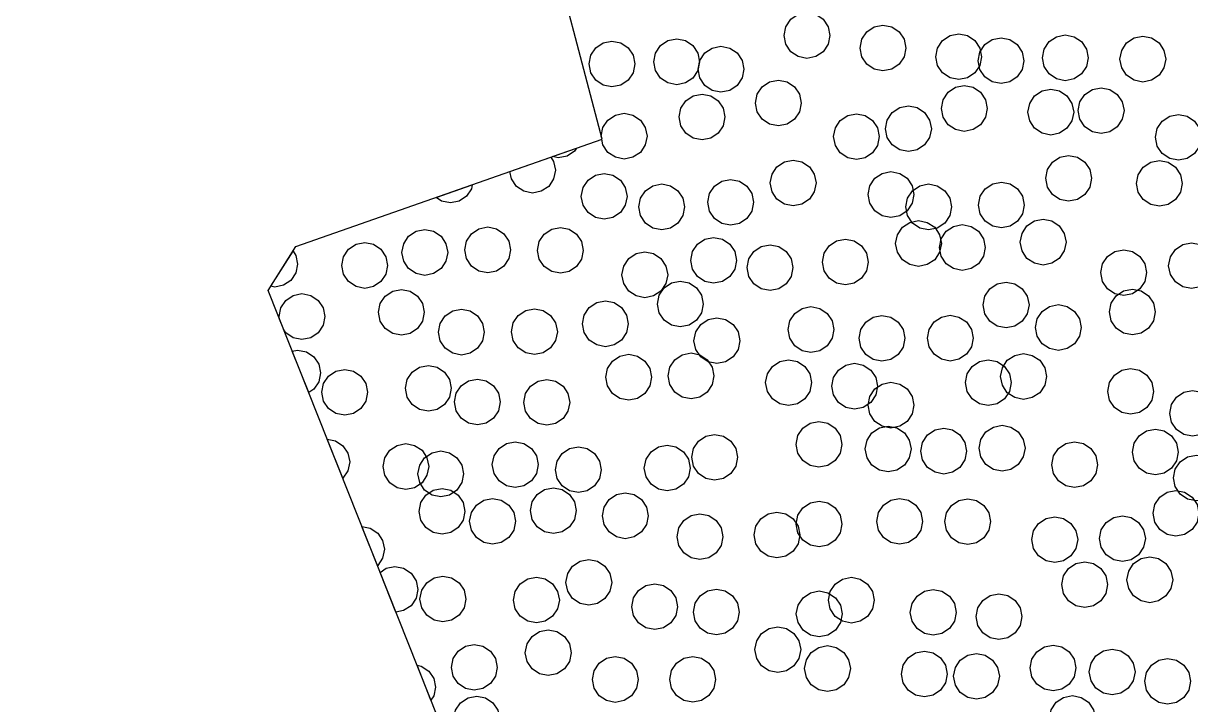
# Model space of a CAD drawing. Header units: millimetres. Extents: x 2 to 154, y 0 to 88.
# Drawn here: x 95.61 to 116.02, y 43.18 to 55.08 of the extents above; entities that cross this region are included whole.
import ezdxf

# ---------------------------------------------------------------- set-up
doc = ezdxf.new("R2010")
doc.units = ezdxf.units.MM
doc.layers.add('BORDER', color=3, linetype='Continuous')

msp = doc.modelspace()

# ---------------------------------------------------------------- linework, layer by layer
for points in [[(109.68, 54.716), (109.594, 54.586), (109.464, 54.499), (109.311, 54.469), (109.158, 54.499), (109.028, 54.586), (108.941, 54.716), (108.911, 54.869), (108.941, 55.022), (109.028, 55.152), (109.158, 55.239), (109.311, 55.269), (109.464, 55.239), (109.594, 55.152), (109.68, 55.022), (109.711, 54.869), (109.68, 54.716)], [(111.008, 54.497), (110.922, 54.367), (110.792, 54.28), (110.639, 54.25), (110.486, 54.28), (110.356, 54.367), (110.269, 54.497), (110.239, 54.65), (110.269, 54.803), (110.356, 54.933), (110.486, 55.019), (110.639, 55.05), (110.792, 55.019), (110.922, 54.933), (111.008, 54.803), (111.039, 54.65), (111.008, 54.497)], [(106.271, 54.218), (106.185, 54.088), (106.055, 54.001), (105.902, 53.971), (105.749, 54.001), (105.619, 54.088), (105.532, 54.218), (105.502, 54.371), (105.532, 54.524), (105.619, 54.654), (105.749, 54.74), (105.902, 54.771), (106.055, 54.74), (106.185, 54.654), (106.271, 54.524), (106.302, 54.371), (106.271, 54.218)], [(107.404, 54.256), (107.317, 54.126), (107.187, 54.04), (107.034, 54.009), (106.881, 54.04), (106.751, 54.126), (106.665, 54.256), (106.634, 54.409), (106.665, 54.562), (106.751, 54.692), (106.881, 54.779), (107.034, 54.809), (107.187, 54.779), (107.317, 54.692), (107.404, 54.562), (107.434, 54.409), (107.404, 54.256)], [(112.334, 54.344), (112.248, 54.214), (112.118, 54.127), (111.965, 54.097), (111.812, 54.127), (111.682, 54.214), (111.595, 54.344), (111.565, 54.497), (111.595, 54.65), (111.682, 54.779), (111.812, 54.866), (111.965, 54.897), (112.118, 54.866), (112.248, 54.779), (112.334, 54.65), (112.365, 54.497), (112.334, 54.344)], [(113.074, 54.273), (112.987, 54.144), (112.858, 54.057), (112.705, 54.027), (112.551, 54.057), (112.422, 54.144), (112.335, 54.273), (112.305, 54.427), (112.335, 54.58), (112.422, 54.709), (112.551, 54.796), (112.705, 54.827), (112.858, 54.796), (112.987, 54.709), (113.074, 54.58), (113.105, 54.427), (113.074, 54.273)], [(114.197, 54.326), (114.111, 54.196), (113.981, 54.109), (113.828, 54.079), (113.675, 54.109), (113.545, 54.196), (113.458, 54.326), (113.428, 54.479), (113.458, 54.632), (113.545, 54.762), (113.675, 54.848), (113.828, 54.879), (113.981, 54.848), (114.111, 54.762), (114.197, 54.632), (114.228, 54.479), (114.197, 54.326)], [(115.553, 54.303), (115.466, 54.173), (115.336, 54.086), (115.183, 54.056), (115.03, 54.086), (114.9, 54.173), (114.813, 54.303), (114.783, 54.456), (114.813, 54.609), (114.9, 54.739), (115.03, 54.826), (115.183, 54.856), (115.336, 54.826), (115.466, 54.739), (115.553, 54.609), (115.583, 54.456), (115.553, 54.303)], [(108.178, 54.127), (108.091, 53.997), (107.961, 53.91), (107.808, 53.88), (107.655, 53.91), (107.525, 53.997), (107.439, 54.127), (107.408, 54.28), (107.439, 54.433), (107.525, 54.563), (107.655, 54.649), (107.808, 54.68), (107.961, 54.649), (108.091, 54.563), (108.178, 54.433), (108.208, 54.28), (108.178, 54.127)], [(109.181, 53.536), (109.094, 53.406), (108.964, 53.32), (108.811, 53.289), (108.658, 53.32), (108.528, 53.406), (108.442, 53.536), (108.411, 53.689), (108.442, 53.842), (108.528, 53.972), (108.658, 54.059), (108.811, 54.089), (108.964, 54.059), (109.094, 53.972), (109.181, 53.842), (109.211, 53.689), (109.181, 53.536)], [(112.431, 53.44), (112.345, 53.31), (112.215, 53.224), (112.062, 53.193), (111.909, 53.224), (111.779, 53.31), (111.692, 53.44), (111.662, 53.593), (111.692, 53.746), (111.779, 53.876), (111.909, 53.963), (112.062, 53.993), (112.215, 53.963), (112.345, 53.876), (112.431, 53.746), (112.462, 53.593), (112.431, 53.44)], [(113.944, 53.376), (113.857, 53.247), (113.727, 53.16), (113.574, 53.129), (113.421, 53.16), (113.291, 53.247), (113.205, 53.376), (113.174, 53.529), (113.205, 53.682), (113.291, 53.812), (113.421, 53.899), (113.574, 53.929), (113.727, 53.899), (113.857, 53.812), (113.944, 53.682), (113.974, 53.529), (113.944, 53.376)], [(114.824, 53.404), (114.737, 53.275), (114.607, 53.188), (114.454, 53.157), (114.301, 53.188), (114.171, 53.275), (114.084, 53.404), (114.054, 53.557), (114.084, 53.71), (114.171, 53.84), (114.301, 53.927), (114.454, 53.957), (114.607, 53.927), (114.737, 53.84), (114.824, 53.71), (114.854, 53.557), (114.824, 53.404)], [(107.845, 53.293), (107.759, 53.163), (107.629, 53.076), (107.476, 53.046), (107.323, 53.076), (107.193, 53.163), (107.106, 53.293), (107.076, 53.446), (107.106, 53.599), (107.193, 53.729), (107.323, 53.815), (107.476, 53.846), (107.629, 53.815), (107.759, 53.729), (107.845, 53.599), (107.876, 53.446), (107.845, 53.293)], [(105.729, 53.057), (105.715, 53.111), (105.745, 53.262), (105.832, 53.392), (105.962, 53.479), (106.115, 53.509), (106.268, 53.479), (106.398, 53.392), (106.484, 53.262), (106.515, 53.109), (106.484, 52.956), (106.398, 52.826), (106.268, 52.74), (106.115, 52.709), (105.962, 52.74), (105.832, 52.826), (105.745, 52.956), (105.725, 53.056), (105.729, 53.057)], [(110.546, 52.948), (110.459, 52.818), (110.329, 52.732), (110.176, 52.701), (110.023, 52.732), (109.893, 52.818), (109.807, 52.948), (109.776, 53.101), (109.807, 53.254), (109.893, 53.384), (110.023, 53.471), (110.176, 53.501), (110.329, 53.471), (110.459, 53.384), (110.546, 53.254), (110.576, 53.101), (110.546, 52.948)], [(111.455, 53.086), (111.368, 52.957), (111.239, 52.87), (111.086, 52.839), (110.932, 52.87), (110.803, 52.957), (110.716, 53.086), (110.686, 53.239), (110.716, 53.392), (110.803, 53.522), (110.932, 53.609), (111.086, 53.639), (111.239, 53.609), (111.368, 53.522), (111.455, 53.392), (111.486, 53.239), (111.455, 53.086)], [(116.175, 52.937), (116.089, 52.807), (115.959, 52.72), (115.806, 52.69), (115.653, 52.72), (115.523, 52.807), (115.436, 52.937), (115.406, 53.09), (115.436, 53.243), (115.523, 53.373), (115.653, 53.459), (115.806, 53.49), (115.959, 53.459), (116.089, 53.373), (116.175, 53.243), (116.206, 53.09), (116.175, 52.937)], [(105.281, 52.9), (105.247, 52.849), (105.117, 52.762), (104.964, 52.732), (104.861, 52.753), (105.281, 52.9)], [(104.833, 52.743), (104.882, 52.669), (104.913, 52.516), (104.882, 52.363), (104.796, 52.233), (104.666, 52.146), (104.513, 52.116), (104.36, 52.146), (104.23, 52.233), (104.143, 52.363), (104.118, 52.492), (104.833, 52.743)], [(109.439, 52.139), (109.353, 52.009), (109.223, 51.923), (109.07, 51.892), (108.917, 51.923), (108.787, 52.009), (108.7, 52.139), (108.67, 52.292), (108.7, 52.445), (108.787, 52.575), (108.917, 52.662), (109.07, 52.692), (109.223, 52.662), (109.353, 52.575), (109.439, 52.445), (109.47, 52.292), (109.439, 52.139)], [(114.254, 52.22), (114.168, 52.091), (114.038, 52.004), (113.885, 51.973), (113.732, 52.004), (113.602, 52.091), (113.515, 52.22), (113.485, 52.373), (113.515, 52.527), (113.602, 52.656), (113.732, 52.743), (113.885, 52.773), (114.038, 52.743), (114.168, 52.656), (114.254, 52.527), (114.285, 52.373), (114.254, 52.22)], [(115.842, 52.131), (115.756, 52.001), (115.626, 51.915), (115.473, 51.884), (115.32, 51.915), (115.19, 52.001), (115.103, 52.131), (115.073, 52.284), (115.103, 52.437), (115.19, 52.567), (115.32, 52.654), (115.473, 52.684), (115.626, 52.654), (115.756, 52.567), (115.842, 52.437), (115.873, 52.284), (115.842, 52.131)], [(106.135, 51.904), (106.049, 51.774), (105.919, 51.688), (105.766, 51.657), (105.613, 51.688), (105.483, 51.774), (105.396, 51.904), (105.366, 52.057), (105.396, 52.21), (105.483, 52.34), (105.613, 52.427), (105.766, 52.457), (105.919, 52.427), (106.049, 52.34), (106.135, 52.21), (106.166, 52.057), (106.135, 51.904)], [(111.15, 51.937), (111.063, 51.807), (110.933, 51.72), (110.78, 51.69), (110.627, 51.72), (110.497, 51.807), (110.411, 51.937), (110.38, 52.09), (110.411, 52.243), (110.497, 52.373), (110.627, 52.459), (110.78, 52.49), (110.933, 52.459), (111.063, 52.373), (111.15, 52.243), (111.18, 52.09), (111.15, 51.937)], [(103.46, 52.262), (103.446, 52.191), (103.36, 52.061), (103.23, 51.975), (103.077, 51.944), (102.924, 51.975), (102.827, 52.039), (103.46, 52.262)], [(107.14, 51.721), (107.054, 51.591), (106.924, 51.505), (106.771, 51.474), (106.618, 51.505), (106.488, 51.591), (106.401, 51.721), (106.371, 51.874), (106.401, 52.027), (106.488, 52.157), (106.618, 52.244), (106.771, 52.274), (106.924, 52.244), (107.054, 52.157), (107.14, 52.027), (107.171, 51.874), (107.14, 51.721)], [(108.345, 51.801), (108.259, 51.671), (108.129, 51.585), (107.976, 51.554), (107.823, 51.585), (107.693, 51.671), (107.606, 51.801), (107.576, 51.954), (107.606, 52.107), (107.693, 52.237), (107.823, 52.324), (107.976, 52.354), (108.129, 52.324), (108.259, 52.237), (108.345, 52.107), (108.376, 51.954), (108.345, 51.801)], [(111.806, 51.721), (111.72, 51.591), (111.59, 51.504), (111.437, 51.474), (111.284, 51.504), (111.154, 51.591), (111.067, 51.721), (111.037, 51.874), (111.067, 52.027), (111.154, 52.157), (111.284, 52.243), (111.437, 52.274), (111.59, 52.243), (111.72, 52.157), (111.806, 52.027), (111.837, 51.874), (111.806, 51.721)], [(113.081, 51.754), (112.994, 51.624), (112.864, 51.537), (112.711, 51.507), (112.558, 51.537), (112.428, 51.624), (112.342, 51.754), (112.311, 51.907), (112.342, 52.06), (112.428, 52.19), (112.558, 52.276), (112.711, 52.307), (112.864, 52.276), (112.994, 52.19), (113.081, 52.06), (113.111, 51.907), (113.081, 51.754)], [(111.631, 51.081), (111.544, 50.951), (111.414, 50.865), (111.261, 50.834), (111.108, 50.865), (110.979, 50.951), (110.892, 51.081), (110.861, 51.234), (110.892, 51.387), (110.979, 51.517), (111.108, 51.604), (111.261, 51.634), (111.414, 51.604), (111.544, 51.517), (111.631, 51.387), (111.661, 51.234), (111.631, 51.081)], [(113.81, 51.105), (113.723, 50.975), (113.593, 50.889), (113.44, 50.858), (113.287, 50.889), (113.157, 50.975), (113.071, 51.105), (113.04, 51.258), (113.071, 51.411), (113.157, 51.541), (113.287, 51.628), (113.44, 51.658), (113.593, 51.628), (113.723, 51.541), (113.81, 51.411), (113.84, 51.258), (113.81, 51.105)], [(103, 50.924), (102.913, 50.795), (102.783, 50.708), (102.63, 50.677), (102.477, 50.708), (102.347, 50.795), (102.261, 50.924), (102.23, 51.077), (102.261, 51.231), (102.347, 51.36), (102.477, 51.447), (102.63, 51.477), (102.783, 51.447), (102.913, 51.36), (103, 51.231), (103.03, 51.077), (103, 50.924)], [(104.098, 50.97), (104.012, 50.84), (103.882, 50.753), (103.729, 50.723), (103.576, 50.753), (103.446, 50.84), (103.359, 50.97), (103.329, 51.123), (103.359, 51.276), (103.446, 51.406), (103.576, 51.492), (103.729, 51.523), (103.882, 51.492), (104.012, 51.406), (104.098, 51.276), (104.129, 51.123), (104.098, 50.97)], [(105.371, 50.962), (105.284, 50.832), (105.154, 50.746), (105.001, 50.715), (104.848, 50.746), (104.718, 50.832), (104.632, 50.962), (104.601, 51.115), (104.632, 51.268), (104.718, 51.398), (104.848, 51.485), (105.001, 51.515), (105.154, 51.485), (105.284, 51.398), (105.371, 51.268), (105.401, 51.115), (105.371, 50.962)], [(112.396, 51.012), (112.31, 50.882), (112.18, 50.795), (112.027, 50.765), (111.874, 50.795), (111.744, 50.882), (111.657, 51.012), (111.627, 51.165), (111.657, 51.318), (111.744, 51.447), (111.874, 51.534), (112.027, 51.565), (112.18, 51.534), (112.31, 51.447), (112.396, 51.318), (112.427, 51.165), (112.396, 51.012)], [(101.949, 50.698), (101.863, 50.568), (101.733, 50.482), (101.58, 50.451), (101.427, 50.482), (101.297, 50.568), (101.21, 50.698), (101.18, 50.851), (101.21, 51.004), (101.297, 51.134), (101.427, 51.221), (101.58, 51.251), (101.733, 51.221), (101.863, 51.134), (101.949, 51.004), (101.98, 50.851), (101.949, 50.698)], [(108.048, 50.785), (107.961, 50.656), (107.832, 50.569), (107.679, 50.539), (107.525, 50.569), (107.396, 50.656), (107.309, 50.785), (107.279, 50.939), (107.309, 51.092), (107.396, 51.221), (107.525, 51.308), (107.679, 51.339), (107.832, 51.308), (107.961, 51.221), (108.048, 51.092), (108.079, 50.939), (108.048, 50.785)], [(110.353, 50.758), (110.266, 50.628), (110.136, 50.541), (109.983, 50.511), (109.83, 50.541), (109.7, 50.628), (109.614, 50.758), (109.583, 50.911), (109.614, 51.064), (109.7, 51.193), (109.83, 51.28), (109.983, 51.311), (110.136, 51.28), (110.266, 51.193), (110.353, 51.064), (110.383, 50.911), (110.353, 50.758)], [(116.404, 50.694), (116.317, 50.564), (116.187, 50.477), (116.034, 50.447), (115.881, 50.477), (115.752, 50.564), (115.665, 50.694), (115.634, 50.847), (115.665, 51), (115.752, 51.13), (115.881, 51.216), (116.034, 51.247), (116.187, 51.216), (116.317, 51.13), (116.404, 51), (116.434, 50.847), (116.404, 50.694)], [(100.326, 51.099), (100.375, 51.026), (100.405, 50.873), (100.375, 50.72), (100.288, 50.59), (100.158, 50.504), (100.005, 50.473), (99.936, 50.487), (100.326, 51.099)], [(106.846, 50.534), (106.759, 50.404), (106.629, 50.318), (106.476, 50.287), (106.323, 50.318), (106.194, 50.404), (106.107, 50.534), (106.076, 50.687), (106.107, 50.84), (106.194, 50.97), (106.323, 51.057), (106.476, 51.087), (106.629, 51.057), (106.759, 50.97), (106.846, 50.84), (106.876, 50.687), (106.846, 50.534)], [(109.034, 50.659), (108.948, 50.53), (108.818, 50.443), (108.665, 50.413), (108.512, 50.443), (108.382, 50.53), (108.295, 50.659), (108.265, 50.813), (108.295, 50.966), (108.382, 51.095), (108.512, 51.182), (108.665, 51.213), (108.818, 51.182), (108.948, 51.095), (109.034, 50.966), (109.065, 50.813), (109.034, 50.659)], [(115.219, 50.573), (115.132, 50.443), (115.002, 50.357), (114.849, 50.326), (114.696, 50.357), (114.567, 50.443), (114.48, 50.573), (114.449, 50.726), (114.48, 50.879), (114.567, 51.009), (114.696, 51.096), (114.849, 51.126), (115.002, 51.096), (115.132, 51.009), (115.219, 50.879), (115.249, 50.726), (115.219, 50.573)], [(102.591, 49.88), (102.504, 49.75), (102.374, 49.663), (102.221, 49.633), (102.068, 49.663), (101.938, 49.75), (101.852, 49.88), (101.821, 50.033), (101.852, 50.186), (101.938, 50.316), (102.068, 50.403), (102.221, 50.433), (102.374, 50.403), (102.504, 50.316), (102.591, 50.186), (102.621, 50.033), (102.591, 49.88)], [(107.465, 50.023), (107.379, 49.893), (107.249, 49.806), (107.096, 49.776), (106.943, 49.806), (106.813, 49.893), (106.726, 50.023), (106.696, 50.176), (106.726, 50.329), (106.813, 50.458), (106.943, 50.545), (107.096, 50.576), (107.249, 50.545), (107.379, 50.458), (107.465, 50.329), (107.496, 50.176), (107.465, 50.023)], [(113.162, 50.008), (113.075, 49.878), (112.946, 49.791), (112.793, 49.761), (112.639, 49.791), (112.51, 49.878), (112.423, 50.008), (112.393, 50.161), (112.423, 50.314), (112.51, 50.443), (112.639, 50.53), (112.793, 50.561), (112.946, 50.53), (113.075, 50.443), (113.162, 50.314), (113.193, 50.161), (113.162, 50.008)], [(115.37, 49.886), (115.283, 49.756), (115.153, 49.67), (115, 49.639), (114.847, 49.67), (114.718, 49.756), (114.631, 49.886), (114.6, 50.039), (114.631, 50.192), (114.718, 50.322), (114.847, 50.409), (115, 50.439), (115.153, 50.409), (115.283, 50.322), (115.37, 50.192), (115.4, 50.039), (115.37, 49.886)], [(100.09, 49.913), (100.082, 49.958), (100.112, 50.111), (100.199, 50.241), (100.328, 50.327), (100.482, 50.358), (100.635, 50.327), (100.764, 50.241), (100.851, 50.111), (100.882, 49.958), (100.851, 49.805), (100.764, 49.675), (100.635, 49.588), (100.482, 49.558), (100.328, 49.588), (100.199, 49.675), (100.165, 49.725), (100.09, 49.913)], [(106.157, 49.678), (106.071, 49.548), (105.941, 49.462), (105.788, 49.431), (105.635, 49.462), (105.505, 49.548), (105.418, 49.678), (105.388, 49.831), (105.418, 49.984), (105.505, 50.114), (105.635, 50.201), (105.788, 50.231), (105.941, 50.201), (106.071, 50.114), (106.157, 49.984), (106.188, 49.831), (106.157, 49.678)], [(103.64, 49.533), (103.553, 49.403), (103.423, 49.317), (103.27, 49.286), (103.117, 49.317), (102.987, 49.403), (102.901, 49.533), (102.87, 49.686), (102.901, 49.839), (102.987, 49.969), (103.117, 50.056), (103.27, 50.086), (103.423, 50.056), (103.553, 49.969), (103.64, 49.839), (103.67, 49.686), (103.64, 49.533)], [(104.916, 49.539), (104.83, 49.41), (104.7, 49.323), (104.547, 49.293), (104.394, 49.323), (104.264, 49.41), (104.177, 49.539), (104.147, 49.693), (104.177, 49.846), (104.264, 49.975), (104.394, 50.062), (104.547, 50.093), (104.7, 50.062), (104.83, 49.975), (104.916, 49.846), (104.947, 49.693), (104.916, 49.539)], [(109.751, 49.578), (109.664, 49.448), (109.534, 49.362), (109.381, 49.331), (109.228, 49.362), (109.098, 49.448), (109.011, 49.578), (108.981, 49.731), (109.011, 49.884), (109.098, 50.014), (109.228, 50.101), (109.381, 50.131), (109.534, 50.101), (109.664, 50.014), (109.751, 49.884), (109.781, 49.731), (109.751, 49.578)], [(114.075, 49.613), (113.988, 49.483), (113.859, 49.397), (113.706, 49.366), (113.553, 49.397), (113.423, 49.483), (113.336, 49.613), (113.306, 49.766), (113.336, 49.919), (113.423, 50.049), (113.553, 50.136), (113.706, 50.166), (113.859, 50.136), (113.988, 50.049), (114.075, 49.919), (114.106, 49.766), (114.075, 49.613)], [(108.106, 49.383), (108.019, 49.254), (107.889, 49.167), (107.736, 49.136), (107.583, 49.167), (107.453, 49.254), (107.367, 49.383), (107.336, 49.536), (107.367, 49.69), (107.453, 49.819), (107.583, 49.906), (107.736, 49.936), (107.889, 49.906), (108.019, 49.819), (108.106, 49.69), (108.136, 49.536), (108.106, 49.383)], [(110.992, 49.424), (110.905, 49.295), (110.776, 49.208), (110.622, 49.178), (110.469, 49.208), (110.34, 49.295), (110.253, 49.424), (110.222, 49.578), (110.253, 49.731), (110.34, 49.86), (110.469, 49.947), (110.622, 49.978), (110.776, 49.947), (110.905, 49.86), (110.992, 49.731), (111.022, 49.578), (110.992, 49.424)], [(112.186, 49.427), (112.099, 49.298), (111.969, 49.211), (111.816, 49.18), (111.663, 49.211), (111.533, 49.298), (111.447, 49.427), (111.416, 49.58), (111.447, 49.734), (111.533, 49.863), (111.663, 49.95), (111.816, 49.98), (111.969, 49.95), (112.099, 49.863), (112.186, 49.734), (112.216, 49.58), (112.186, 49.427)], [(100.313, 49.354), (100.406, 49.373), (100.56, 49.343), (100.689, 49.256), (100.776, 49.126), (100.806, 48.973), (100.776, 48.82), (100.689, 48.69), (100.6, 48.631), (100.313, 49.354)], [(106.563, 48.745), (106.476, 48.615), (106.347, 48.529), (106.194, 48.498), (106.04, 48.529), (105.911, 48.615), (105.824, 48.745), (105.794, 48.898), (105.824, 49.051), (105.911, 49.181), (106.04, 49.268), (106.194, 49.298), (106.347, 49.268), (106.476, 49.181), (106.563, 49.051), (106.594, 48.898), (106.563, 48.745)], [(107.655, 48.768), (107.568, 48.639), (107.438, 48.552), (107.285, 48.522), (107.132, 48.552), (107.002, 48.639), (106.916, 48.768), (106.885, 48.922), (106.916, 49.075), (107.002, 49.204), (107.132, 49.291), (107.285, 49.322), (107.438, 49.291), (107.568, 49.204), (107.655, 49.075), (107.685, 48.922), (107.655, 48.768)], [(109.359, 48.65), (109.272, 48.52), (109.143, 48.434), (108.989, 48.403), (108.836, 48.434), (108.707, 48.52), (108.62, 48.65), (108.589, 48.803), (108.62, 48.956), (108.707, 49.086), (108.836, 49.173), (108.989, 49.203), (109.143, 49.173), (109.272, 49.086), (109.359, 48.956), (109.389, 48.803), (109.359, 48.65)], [(112.851, 48.651), (112.764, 48.521), (112.635, 48.435), (112.481, 48.404), (112.328, 48.435), (112.199, 48.521), (112.112, 48.651), (112.081, 48.804), (112.112, 48.957), (112.199, 49.087), (112.328, 49.174), (112.481, 49.204), (112.635, 49.174), (112.764, 49.087), (112.851, 48.957), (112.881, 48.804), (112.851, 48.651)], [(113.467, 48.758), (113.38, 48.628), (113.25, 48.541), (113.097, 48.511), (112.944, 48.541), (112.814, 48.628), (112.728, 48.758), (112.697, 48.911), (112.728, 49.064), (112.814, 49.194), (112.944, 49.28), (113.097, 49.311), (113.25, 49.28), (113.38, 49.194), (113.467, 49.064), (113.497, 48.911), (113.467, 48.758)], [(101.599, 48.482), (101.512, 48.352), (101.382, 48.265), (101.229, 48.235), (101.076, 48.265), (100.946, 48.352), (100.86, 48.482), (100.829, 48.635), (100.86, 48.788), (100.946, 48.917), (101.076, 49.004), (101.229, 49.035), (101.382, 49.004), (101.512, 48.917), (101.599, 48.788), (101.629, 48.635), (101.599, 48.482)], [(103.061, 48.551), (102.974, 48.421), (102.845, 48.334), (102.692, 48.304), (102.539, 48.334), (102.409, 48.421), (102.322, 48.551), (102.292, 48.704), (102.322, 48.857), (102.409, 48.987), (102.539, 49.074), (102.692, 49.104), (102.845, 49.074), (102.974, 48.987), (103.061, 48.857), (103.092, 48.704), (103.061, 48.551)], [(110.513, 48.588), (110.426, 48.458), (110.296, 48.371), (110.143, 48.341), (109.99, 48.371), (109.86, 48.458), (109.774, 48.588), (109.743, 48.741), (109.774, 48.894), (109.86, 49.024), (109.99, 49.11), (110.143, 49.141), (110.296, 49.11), (110.426, 49.024), (110.513, 48.894), (110.543, 48.741), (110.513, 48.588)], [(115.338, 48.496), (115.251, 48.367), (115.122, 48.28), (114.969, 48.25), (114.816, 48.28), (114.686, 48.367), (114.599, 48.496), (114.569, 48.65), (114.599, 48.803), (114.686, 48.932), (114.816, 49.019), (114.969, 49.05), (115.122, 49.019), (115.251, 48.932), (115.338, 48.803), (115.369, 48.65), (115.338, 48.496)], [(103.919, 48.313), (103.832, 48.183), (103.702, 48.096), (103.549, 48.066), (103.396, 48.096), (103.266, 48.183), (103.18, 48.313), (103.149, 48.466), (103.18, 48.619), (103.266, 48.749), (103.396, 48.835), (103.549, 48.866), (103.702, 48.835), (103.832, 48.749), (103.919, 48.619), (103.949, 48.466), (103.919, 48.313)], [(105.132, 48.305), (105.046, 48.175), (104.916, 48.088), (104.763, 48.058), (104.61, 48.088), (104.48, 48.175), (104.393, 48.305), (104.363, 48.458), (104.393, 48.611), (104.48, 48.741), (104.61, 48.828), (104.763, 48.858), (104.916, 48.828), (105.046, 48.741), (105.132, 48.611), (105.163, 48.458), (105.132, 48.305)], [(111.149, 48.257), (111.062, 48.127), (110.932, 48.04), (110.779, 48.01), (110.626, 48.04), (110.496, 48.127), (110.409, 48.257), (110.379, 48.41), (110.409, 48.563), (110.496, 48.693), (110.626, 48.779), (110.779, 48.81), (110.932, 48.779), (111.062, 48.693), (111.149, 48.563), (111.179, 48.41), (111.149, 48.257)], [(116.422, 48.113), (116.336, 47.983), (116.206, 47.896), (116.053, 47.866), (115.9, 47.896), (115.77, 47.983), (115.683, 48.113), (115.653, 48.266), (115.683, 48.419), (115.77, 48.548), (115.9, 48.635), (116.053, 48.666), (116.206, 48.635), (116.336, 48.548), (116.422, 48.419), (116.453, 48.266), (116.422, 48.113)], [(109.89, 47.572), (109.803, 47.442), (109.674, 47.356), (109.521, 47.325), (109.368, 47.356), (109.238, 47.442), (109.151, 47.572), (109.121, 47.725), (109.151, 47.878), (109.238, 48.008), (109.368, 48.095), (109.521, 48.125), (109.674, 48.095), (109.803, 48.008), (109.89, 47.878), (109.921, 47.725), (109.89, 47.572)], [(111.1, 47.491), (111.014, 47.361), (110.884, 47.275), (110.731, 47.244), (110.578, 47.275), (110.448, 47.361), (110.361, 47.491), (110.331, 47.644), (110.361, 47.797), (110.448, 47.927), (110.578, 48.014), (110.731, 48.044), (110.884, 48.014), (111.014, 47.927), (111.1, 47.797), (111.131, 47.644), (111.1, 47.491)], [(112.073, 47.453), (111.986, 47.323), (111.856, 47.237), (111.703, 47.206), (111.55, 47.237), (111.42, 47.323), (111.333, 47.453), (111.303, 47.606), (111.333, 47.759), (111.42, 47.889), (111.55, 47.976), (111.703, 48.006), (111.856, 47.976), (111.986, 47.889), (112.073, 47.759), (112.103, 47.606), (112.073, 47.453)], [(113.093, 47.505), (113.006, 47.375), (112.876, 47.288), (112.723, 47.258), (112.57, 47.288), (112.44, 47.375), (112.353, 47.505), (112.323, 47.658), (112.353, 47.811), (112.44, 47.941), (112.57, 48.027), (112.723, 48.058), (112.876, 48.027), (113.006, 47.941), (113.093, 47.811), (113.123, 47.658), (113.093, 47.505)], [(115.772, 47.437), (115.685, 47.307), (115.556, 47.221), (115.403, 47.19), (115.249, 47.221), (115.12, 47.307), (115.033, 47.437), (115.003, 47.59), (115.033, 47.743), (115.12, 47.873), (115.249, 47.96), (115.403, 47.99), (115.556, 47.96), (115.685, 47.873), (115.772, 47.743), (115.803, 47.59), (115.772, 47.437)], [(100.924, 47.816), (101.07, 47.787), (101.199, 47.7), (101.286, 47.571), (101.317, 47.417), (101.286, 47.264), (101.199, 47.135), (101.196, 47.132), (100.924, 47.816)], [(104.58, 47.218), (104.493, 47.088), (104.363, 47.002), (104.21, 46.971), (104.057, 47.002), (103.927, 47.088), (103.841, 47.218), (103.81, 47.371), (103.841, 47.524), (103.927, 47.654), (104.057, 47.741), (104.21, 47.771), (104.363, 47.741), (104.493, 47.654), (104.58, 47.524), (104.61, 47.371), (104.58, 47.218)], [(108.066, 47.346), (107.979, 47.216), (107.849, 47.13), (107.696, 47.099), (107.543, 47.13), (107.413, 47.216), (107.327, 47.346), (107.296, 47.499), (107.327, 47.652), (107.413, 47.782), (107.543, 47.869), (107.696, 47.899), (107.849, 47.869), (107.979, 47.782), (108.066, 47.652), (108.096, 47.499), (108.066, 47.346)], [(114.36, 47.216), (114.273, 47.086), (114.143, 46.999), (113.99, 46.969), (113.837, 46.999), (113.707, 47.086), (113.62, 47.216), (113.59, 47.369), (113.62, 47.522), (113.707, 47.652), (113.837, 47.738), (113.99, 47.769), (114.143, 47.738), (114.273, 47.652), (114.36, 47.522), (114.39, 47.369), (114.36, 47.216)], [(102.668, 47.185), (102.582, 47.055), (102.452, 46.968), (102.299, 46.938), (102.146, 46.968), (102.016, 47.055), (101.929, 47.185), (101.899, 47.338), (101.929, 47.491), (102.016, 47.621), (102.146, 47.707), (102.299, 47.738), (102.452, 47.707), (102.582, 47.621), (102.668, 47.491), (102.699, 47.338), (102.668, 47.185)], [(103.279, 47.056), (103.192, 46.926), (103.063, 46.839), (102.909, 46.809), (102.756, 46.839), (102.627, 46.926), (102.54, 47.056), (102.509, 47.209), (102.54, 47.362), (102.627, 47.492), (102.756, 47.579), (102.909, 47.609), (103.063, 47.579), (103.192, 47.492), (103.279, 47.362), (103.309, 47.209), (103.279, 47.056)], [(105.685, 47.127), (105.598, 46.998), (105.468, 46.911), (105.315, 46.881), (105.162, 46.911), (105.032, 46.998), (104.946, 47.127), (104.915, 47.281), (104.946, 47.434), (105.032, 47.563), (105.162, 47.65), (105.315, 47.681), (105.468, 47.65), (105.598, 47.563), (105.685, 47.434), (105.715, 47.281), (105.685, 47.127)], [(107.237, 47.158), (107.15, 47.028), (107.02, 46.942), (106.867, 46.911), (106.714, 46.942), (106.585, 47.028), (106.498, 47.158), (106.467, 47.311), (106.498, 47.464), (106.585, 47.594), (106.714, 47.681), (106.867, 47.711), (107.02, 47.681), (107.15, 47.594), (107.237, 47.464), (107.267, 47.311), (107.237, 47.158)], [(116.488, 46.986), (116.401, 46.857), (116.272, 46.77), (116.119, 46.739), (115.966, 46.77), (115.836, 46.857), (115.749, 46.986), (115.719, 47.139), (115.749, 47.293), (115.836, 47.422), (115.966, 47.509), (116.119, 47.539), (116.272, 47.509), (116.401, 47.422), (116.488, 47.293), (116.519, 47.139), (116.488, 46.986)], [(103.3, 46.401), (103.213, 46.271), (103.084, 46.184), (102.931, 46.154), (102.778, 46.184), (102.648, 46.271), (102.561, 46.401), (102.531, 46.554), (102.561, 46.707), (102.648, 46.837), (102.778, 46.924), (102.931, 46.954), (103.084, 46.924), (103.213, 46.837), (103.3, 46.707), (103.331, 46.554), (103.3, 46.401)], [(105.246, 46.415), (105.16, 46.285), (105.03, 46.198), (104.877, 46.168), (104.724, 46.198), (104.594, 46.285), (104.507, 46.415), (104.477, 46.568), (104.507, 46.721), (104.594, 46.851), (104.724, 46.937), (104.877, 46.968), (105.03, 46.937), (105.16, 46.851), (105.246, 46.721), (105.277, 46.568), (105.246, 46.415)], [(104.184, 46.228), (104.097, 46.099), (103.967, 46.012), (103.814, 45.981), (103.661, 46.012), (103.532, 46.099), (103.445, 46.228), (103.414, 46.381), (103.445, 46.535), (103.532, 46.664), (103.661, 46.751), (103.814, 46.781), (103.967, 46.751), (104.097, 46.664), (104.184, 46.535), (104.214, 46.381), (104.184, 46.228)], [(106.505, 46.324), (106.418, 46.194), (106.288, 46.107), (106.135, 46.077), (105.982, 46.107), (105.852, 46.194), (105.766, 46.324), (105.735, 46.477), (105.766, 46.63), (105.852, 46.76), (105.982, 46.847), (106.135, 46.877), (106.288, 46.847), (106.418, 46.76), (106.505, 46.63), (106.535, 46.477), (106.505, 46.324)], [(111.3, 46.226), (111.214, 46.096), (111.084, 46.009), (110.931, 45.979), (110.778, 46.009), (110.648, 46.096), (110.561, 46.226), (110.531, 46.379), (110.561, 46.532), (110.648, 46.662), (110.778, 46.748), (110.931, 46.779), (111.084, 46.748), (111.214, 46.662), (111.3, 46.532), (111.331, 46.379), (111.3, 46.226)], [(112.491, 46.223), (112.405, 46.093), (112.275, 46.006), (112.122, 45.976), (111.969, 46.006), (111.839, 46.093), (111.752, 46.223), (111.722, 46.376), (111.752, 46.529), (111.839, 46.659), (111.969, 46.745), (112.122, 46.776), (112.275, 46.745), (112.405, 46.659), (112.491, 46.529), (112.522, 46.376), (112.491, 46.223)], [(116.131, 46.367), (116.044, 46.238), (115.914, 46.151), (115.761, 46.12), (115.608, 46.151), (115.478, 46.238), (115.392, 46.367), (115.361, 46.52), (115.392, 46.674), (115.478, 46.803), (115.608, 46.89), (115.761, 46.92), (115.914, 46.89), (116.044, 46.803), (116.131, 46.674), (116.161, 46.52), (116.131, 46.367)], [(109.156, 45.989), (109.069, 45.859), (108.939, 45.773), (108.786, 45.742), (108.633, 45.773), (108.503, 45.859), (108.416, 45.989), (108.386, 46.142), (108.416, 46.295), (108.503, 46.425), (108.633, 46.512), (108.786, 46.542), (108.939, 46.512), (109.069, 46.425), (109.156, 46.295), (109.186, 46.142), (109.156, 45.989)], [(109.892, 46.18), (109.806, 46.05), (109.676, 45.964), (109.523, 45.933), (109.37, 45.964), (109.24, 46.05), (109.153, 46.18), (109.123, 46.333), (109.153, 46.486), (109.24, 46.616), (109.37, 46.703), (109.523, 46.733), (109.676, 46.703), (109.806, 46.616), (109.892, 46.486), (109.923, 46.333), (109.892, 46.18)], [(107.809, 45.959), (107.723, 45.829), (107.593, 45.742), (107.44, 45.712), (107.287, 45.742), (107.157, 45.829), (107.07, 45.959), (107.04, 46.112), (107.07, 46.265), (107.157, 46.395), (107.287, 46.482), (107.44, 46.512), (107.593, 46.482), (107.723, 46.395), (107.809, 46.265), (107.84, 46.112), (107.809, 45.959)], [(114.013, 45.908), (113.927, 45.778), (113.797, 45.692), (113.644, 45.661), (113.491, 45.692), (113.361, 45.778), (113.274, 45.908), (113.244, 46.061), (113.274, 46.214), (113.361, 46.344), (113.491, 46.431), (113.644, 46.461), (113.797, 46.431), (113.927, 46.344), (114.013, 46.214), (114.044, 46.061), (114.013, 45.908)], [(115.196, 45.926), (115.109, 45.796), (114.98, 45.709), (114.827, 45.679), (114.674, 45.709), (114.544, 45.796), (114.457, 45.926), (114.427, 46.079), (114.457, 46.232), (114.544, 46.362), (114.674, 46.448), (114.827, 46.479), (114.98, 46.448), (115.109, 46.362), (115.196, 46.232), (115.227, 46.079), (115.196, 45.926)], [(101.531, 46.29), (101.677, 46.261), (101.807, 46.174), (101.893, 46.045), (101.924, 45.892), (101.893, 45.738), (101.807, 45.609), (101.803, 45.606), (101.531, 46.29)], [(115.675, 45.206), (115.588, 45.076), (115.458, 44.989), (115.305, 44.959), (115.152, 44.989), (115.022, 45.076), (114.936, 45.206), (114.905, 45.359), (114.936, 45.512), (115.022, 45.642), (115.152, 45.728), (115.305, 45.759), (115.458, 45.728), (115.588, 45.642), (115.675, 45.512), (115.705, 45.359), (115.675, 45.206)], [(101.849, 45.489), (101.954, 45.559), (102.107, 45.589), (102.26, 45.559), (102.39, 45.472), (102.476, 45.342), (102.507, 45.189), (102.476, 45.036), (102.39, 44.906), (102.26, 44.82), (102.126, 44.793), (101.849, 45.489)], [(105.867, 45.161), (105.78, 45.031), (105.65, 44.944), (105.497, 44.914), (105.344, 44.944), (105.214, 45.031), (105.128, 45.161), (105.097, 45.314), (105.128, 45.467), (105.214, 45.596), (105.344, 45.683), (105.497, 45.714), (105.65, 45.683), (105.78, 45.596), (105.867, 45.467), (105.897, 45.314), (105.867, 45.161)], [(114.536, 45.122), (114.449, 44.992), (114.32, 44.906), (114.167, 44.875), (114.013, 44.906), (113.884, 44.992), (113.797, 45.122), (113.767, 45.275), (113.797, 45.428), (113.884, 45.558), (114.013, 45.645), (114.167, 45.675), (114.32, 45.645), (114.449, 45.558), (114.536, 45.428), (114.567, 45.275), (114.536, 45.122)], [(103.315, 44.87), (103.228, 44.74), (103.098, 44.654), (102.945, 44.623), (102.792, 44.654), (102.663, 44.74), (102.576, 44.87), (102.545, 45.023), (102.576, 45.176), (102.663, 45.306), (102.792, 45.393), (102.945, 45.423), (103.098, 45.393), (103.228, 45.306), (103.315, 45.176), (103.345, 45.023), (103.315, 44.87)], [(104.951, 44.851), (104.865, 44.721), (104.735, 44.635), (104.582, 44.604), (104.429, 44.635), (104.299, 44.721), (104.212, 44.851), (104.182, 45.004), (104.212, 45.157), (104.299, 45.287), (104.429, 45.374), (104.582, 45.404), (104.735, 45.374), (104.865, 45.287), (104.951, 45.157), (104.982, 45.004), (104.951, 44.851)], [(110.456, 44.849), (110.37, 44.72), (110.24, 44.633), (110.087, 44.603), (109.934, 44.633), (109.804, 44.72), (109.717, 44.849), (109.687, 45.003), (109.717, 45.156), (109.804, 45.285), (109.934, 45.372), (110.087, 45.403), (110.24, 45.372), (110.37, 45.285), (110.456, 45.156), (110.487, 45.003), (110.456, 44.849)], [(107.019, 44.735), (106.932, 44.605), (106.802, 44.518), (106.649, 44.488), (106.496, 44.518), (106.366, 44.605), (106.28, 44.735), (106.249, 44.888), (106.28, 45.041), (106.366, 45.171), (106.496, 45.257), (106.649, 45.288), (106.802, 45.257), (106.932, 45.171), (107.019, 45.041), (107.049, 44.888), (107.019, 44.735)], [(108.097, 44.643), (108.01, 44.513), (107.881, 44.426), (107.728, 44.396), (107.574, 44.426), (107.445, 44.513), (107.358, 44.643), (107.328, 44.796), (107.358, 44.949), (107.445, 45.079), (107.574, 45.165), (107.728, 45.196), (107.881, 45.165), (108.01, 45.079), (108.097, 44.949), (108.128, 44.796), (108.097, 44.643)], [(109.895, 44.61), (109.808, 44.48), (109.678, 44.393), (109.525, 44.363), (109.372, 44.393), (109.243, 44.48), (109.156, 44.61), (109.125, 44.763), (109.156, 44.916), (109.243, 45.046), (109.372, 45.133), (109.525, 45.163), (109.678, 45.133), (109.808, 45.046), (109.895, 44.916), (109.925, 44.763), (109.895, 44.61)], [(111.888, 44.636), (111.801, 44.506), (111.671, 44.419), (111.518, 44.389), (111.365, 44.419), (111.235, 44.506), (111.148, 44.636), (111.118, 44.789), (111.148, 44.942), (111.235, 45.071), (111.365, 45.158), (111.518, 45.189), (111.671, 45.158), (111.801, 45.071), (111.888, 44.942), (111.918, 44.789), (111.888, 44.636)], [(113.037, 44.563), (112.95, 44.433), (112.821, 44.347), (112.667, 44.316), (112.514, 44.347), (112.385, 44.433), (112.298, 44.563), (112.267, 44.716), (112.298, 44.869), (112.385, 44.999), (112.514, 45.086), (112.667, 45.116), (112.821, 45.086), (112.95, 44.999), (113.037, 44.869), (113.067, 44.716), (113.037, 44.563)], [(109.171, 43.984), (109.084, 43.855), (108.955, 43.768), (108.801, 43.738), (108.648, 43.768), (108.519, 43.855), (108.432, 43.984), (108.401, 44.138), (108.432, 44.291), (108.519, 44.42), (108.648, 44.507), (108.801, 44.538), (108.955, 44.507), (109.084, 44.42), (109.171, 44.291), (109.201, 44.138), (109.171, 43.984)], [(105.157, 43.932), (105.07, 43.802), (104.94, 43.715), (104.787, 43.685), (104.634, 43.715), (104.504, 43.802), (104.418, 43.932), (104.387, 44.085), (104.418, 44.238), (104.504, 44.368), (104.634, 44.455), (104.787, 44.485), (104.94, 44.455), (105.07, 44.368), (105.157, 44.238), (105.187, 44.085), (105.157, 43.932)], [(103.864, 43.676), (103.777, 43.546), (103.647, 43.46), (103.494, 43.429), (103.341, 43.46), (103.211, 43.546), (103.125, 43.676), (103.094, 43.829), (103.125, 43.982), (103.211, 44.112), (103.341, 44.199), (103.494, 44.229), (103.647, 44.199), (103.777, 44.112), (103.864, 43.982), (103.894, 43.829), (103.864, 43.676)], [(110.04, 43.654), (109.953, 43.525), (109.823, 43.438), (109.67, 43.408), (109.517, 43.438), (109.387, 43.525), (109.301, 43.654), (109.27, 43.808), (109.301, 43.961), (109.387, 44.09), (109.517, 44.177), (109.67, 44.208), (109.823, 44.177), (109.953, 44.09), (110.04, 43.961), (110.07, 43.808), (110.04, 43.654)], [(111.733, 43.559), (111.647, 43.429), (111.517, 43.342), (111.364, 43.312), (111.211, 43.342), (111.081, 43.429), (110.994, 43.559), (110.964, 43.712), (110.994, 43.865), (111.081, 43.995), (111.211, 44.081), (111.364, 44.112), (111.517, 44.081), (111.647, 43.995), (111.733, 43.865), (111.764, 43.712), (111.733, 43.559)], [(113.984, 43.665), (113.897, 43.535), (113.767, 43.448), (113.614, 43.418), (113.461, 43.448), (113.331, 43.535), (113.244, 43.665), (113.214, 43.818), (113.244, 43.971), (113.331, 44.101), (113.461, 44.187), (113.614, 44.218), (113.767, 44.187), (113.897, 44.101), (113.984, 43.971), (114.014, 43.818), (113.984, 43.665)], [(115.016, 43.596), (114.929, 43.466), (114.8, 43.379), (114.647, 43.349), (114.494, 43.379), (114.364, 43.466), (114.277, 43.596), (114.247, 43.749), (114.277, 43.902), (114.364, 44.032), (114.494, 44.118), (114.647, 44.149), (114.8, 44.118), (114.929, 44.032), (115.016, 43.902), (115.047, 43.749), (115.016, 43.596)], [(106.33, 43.464), (106.243, 43.334), (106.113, 43.247), (105.96, 43.217), (105.807, 43.247), (105.677, 43.334), (105.591, 43.464), (105.56, 43.617), (105.591, 43.77), (105.677, 43.9), (105.807, 43.987), (105.96, 44.017), (106.113, 43.987), (106.243, 43.9), (106.33, 43.77), (106.36, 43.617), (106.33, 43.464)], [(107.683, 43.466), (107.596, 43.336), (107.466, 43.25), (107.313, 43.219), (107.16, 43.25), (107.03, 43.336), (106.944, 43.466), (106.913, 43.619), (106.944, 43.772), (107.03, 43.902), (107.16, 43.989), (107.313, 44.019), (107.466, 43.989), (107.596, 43.902), (107.683, 43.772), (107.713, 43.619), (107.683, 43.466)], [(112.644, 43.52), (112.557, 43.39), (112.428, 43.303), (112.275, 43.273), (112.122, 43.303), (111.992, 43.39), (111.905, 43.52), (111.875, 43.673), (111.905, 43.826), (111.992, 43.956), (112.122, 44.042), (112.275, 44.073), (112.428, 44.042), (112.557, 43.956), (112.644, 43.826), (112.675, 43.673), (112.644, 43.52)], [(115.986, 43.432), (115.899, 43.303), (115.77, 43.216), (115.616, 43.185), (115.463, 43.216), (115.334, 43.303), (115.247, 43.432), (115.216, 43.585), (115.247, 43.738), (115.334, 43.868), (115.463, 43.955), (115.616, 43.985), (115.77, 43.955), (115.899, 43.868), (115.986, 43.738), (116.016, 43.585), (115.986, 43.432)], [(102.495, 43.867), (102.569, 43.852), (102.699, 43.765), (102.786, 43.635), (102.816, 43.482), (102.786, 43.329), (102.737, 43.256), (102.495, 43.867)], [(103.908, 42.772), (103.821, 42.642), (103.691, 42.555), (103.538, 42.525), (103.385, 42.555), (103.255, 42.642), (103.169, 42.772), (103.138, 42.925), (103.169, 43.078), (103.255, 43.208), (103.385, 43.295), (103.538, 43.325), (103.691, 43.295), (103.821, 43.208), (103.908, 43.078), (103.938, 42.925), (103.908, 42.772)], [(114.321, 42.782), (114.234, 42.652), (114.104, 42.566), (113.951, 42.535), (113.798, 42.566), (113.668, 42.652), (113.582, 42.782), (113.551, 42.935), (113.582, 43.088), (113.668, 43.218), (113.798, 43.305), (113.951, 43.335), (114.104, 43.305), (114.234, 43.218), (114.321, 43.088), (114.351, 42.935), (114.321, 42.782)]]:
    msp.add_lwpolyline(points, close=True)
at = {"layer": 'BORDER'}
msp.add_lwpolyline([(118.241, 4.261), (99.891, 50.416), (100.377, 51.18), (105.729, 53.057), (103.644, 60.981), (103.019, 61.329), (96.624, 59.522), (93.635, 65.708)], dxfattribs=at)

doc.saveas('drawing.dxf')
